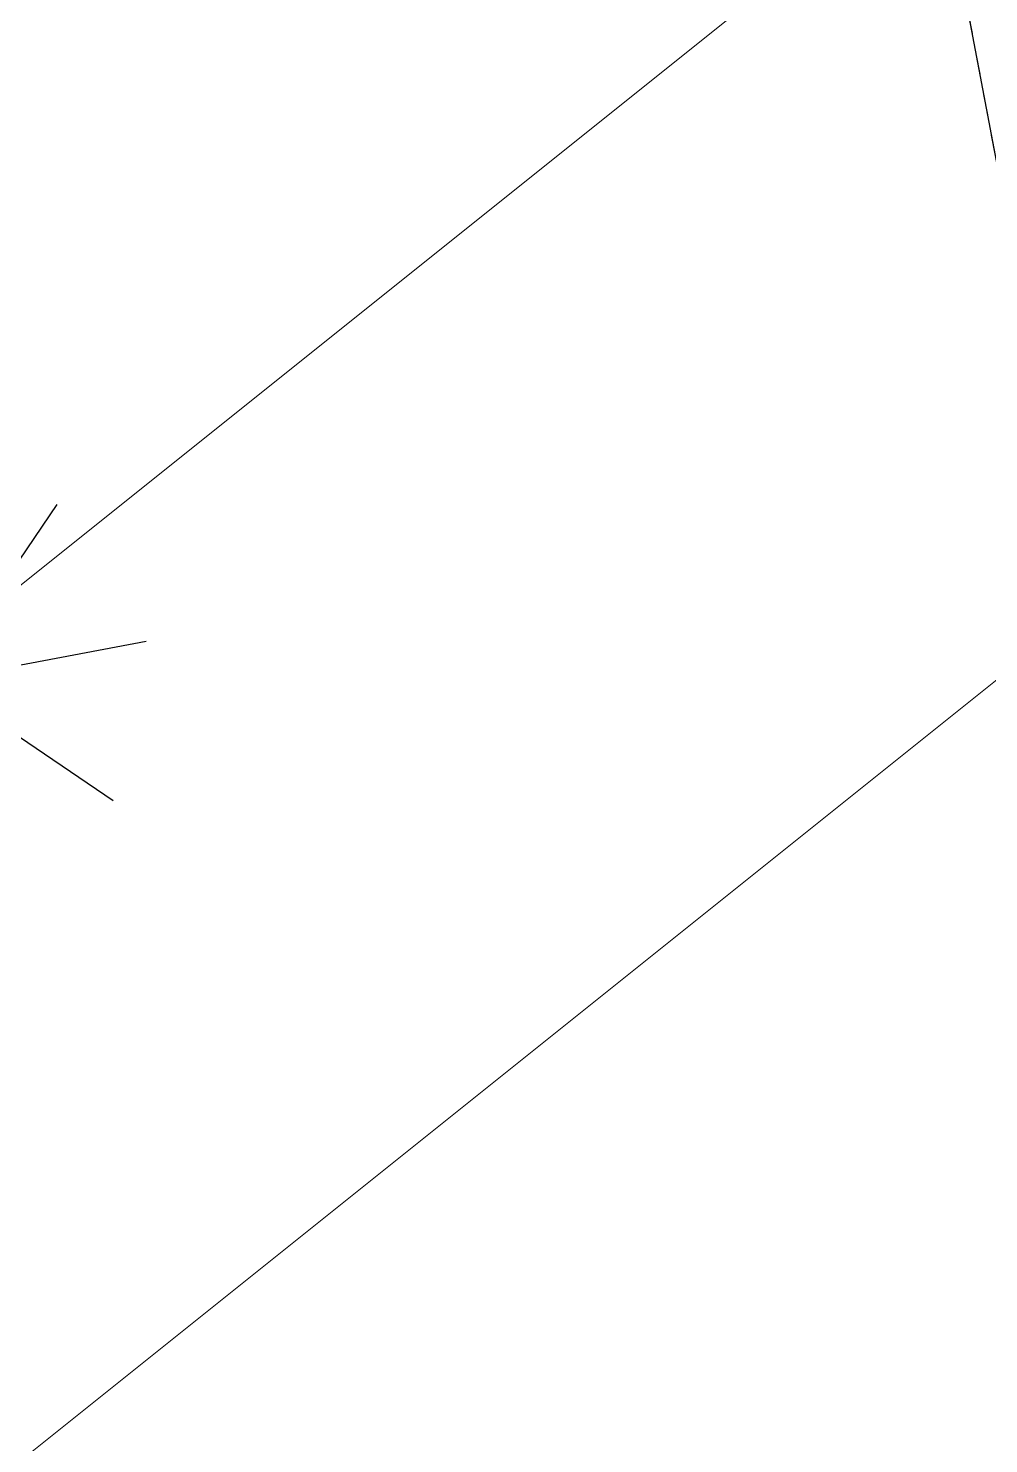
# Model space of a CAD drawing. Header units: centimetres. Extents: x 187368 to 251255, y -383447 to -322514.
# Drawn here: x 198635 to 199126, y -347501 to -346778 of the extents above; entities that cross this region are included whole.
import ezdxf

# ---------------------------------------------------------------- set-up
doc = ezdxf.new("R2010")
doc.units = ezdxf.units.CM
doc.linetypes.add('Style de ligne -1', pattern=[0.41664, 0.20828, -0.20836])
doc.layers.get('0').update_dxf_attribs({"color": 252})
doc.layers.add('prlm-ELEC-CFO', color=1, linetype='Continuous', lineweight=25)

# ---------------------------------------------------------------- blocks, each defined once
blk = doc.blocks.new('xi.SPOT')
at = {"color": 0, "lineweight": 5}
blk.add_wipeout([(-4, 0), (-2.828, -2.828), (0, -4), (2.828, -2.828), (4, 0), (2.828, 2.828), (0, 4), (-2.828, 2.828)], dxfattribs=at).dxf.layer = 'prlm-ELEC-CFO'
at = {"layer": 'prlm-ELEC-CFO', "color": 0, "linetype": 'ByBlock', "lineweight": -2, "flags": 128}
for points in [[(0, 10.878), (0, 4)], [(-7.692, 7.692), (-2.828, 2.828)], [(7.692, 7.692), (2.828, 2.828)], [(-10.878, 0), (-4, 0)], [(4, 0), (10.878, 0)], [(-2.828, -2.828), (-7.692, -7.692)], [(2.828, -2.828), (7.692, -7.692)], [(0, -4), (0, -10.878)]]:
    blk.add_lwpolyline(points, dxfattribs=at)
at = {"layer": 'prlm-ELEC-CFO', "color": 0, "linetype": 'ByBlock', "lineweight": -2}
blk.add_circle((0, 0), 4, dxfattribs=at)

msp = doc.modelspace()

# ---------------------------------------------------------------- hatches: boundary and pattern name
at = {"linetype": 'Continuous', "lineweight": 18}
h = msp.add_hatch(dxfattribs=at)
h.set_pattern_fill('BA 13', color=256, scale=10, style=0, pattern_type=2)
h.set_pattern_definition([(218.65981, (66931.62, 115456.3), (-199.24783, 287.75041), [])])
h.paths.add_polyline_path([(199992.86, -343615.85), (200261.69, -345041.57), (200211.44, -345051.08), (200221.19, -345102.74), (200272.6, -345092.85), (200518.06, -346388.97), (199142.83, -346649.41), (198897.53, -345353.42), (199287.81, -345279.53), (199278.5, -345230.37), (198839.45, -345313.53), (199256.3, -347515.42), (198154.46, -347725.63), (198145.56, -347676.59), (197487.24, -347801.28), (197261.76, -346610.7), (197919.7, -346485.83), (197466.61, -344093.66)])

# ---------------------------------------------------------------- linework, layer by layer
at = {"linetype": 'Continuous', "lineweight": 25}
msp.add_line((198839.43, -345313.53), (199179.61, -347110.62), dxfattribs=at)
at = {"linetype": 'Style de ligne -1', "ltscale": 50.8, "flags": 128}
msp.add_lwpolyline([(199992.86, -343615.85), (200261.69, -345041.57), (200211.44, -345051.08), (200221.19, -345102.74), (200272.6, -345092.85), (200518.06, -346388.97), (199142.83, -346649.41), (198897.53, -345353.42), (199287.81, -345279.53), (199278.5, -345230.37), (198839.45, -345313.53), (199256.3, -347515.42), (198154.46, -347725.63), (198145.56, -347676.59), (197487.24, -347801.28), (197261.76, -346610.7), (197919.7, -346485.83), (197466.61, -344093.66)], close=True, dxfattribs=at)

# ---------------------------------------------------------------- next in the draw order: block references
at = {"layer": 'prlm-ELEC-CFO', "xscale": 10, "yscale": 10, "zscale": 10, "rotation": 10.72360141139323}
msp.add_blockref('xi.SPOT', (198588.73, -347111.44), dxfattribs=at)

doc.saveas('drawing.dxf')
